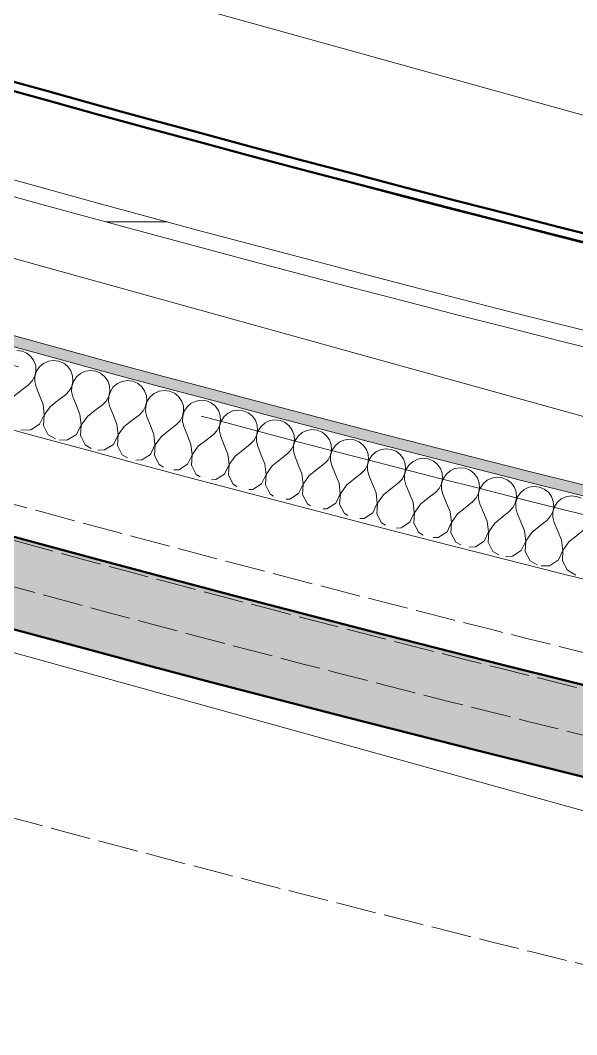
# Model space of a CAD drawing. Header units: millimetres. Extents: x -89663 to 74273, y -103666 to 18539.
# Drawn here: x -34183 to -33561, y -71509 to -70374 of the extents above; entities that cross this region are included whole.
import ezdxf
from ezdxf.enums import TextEntityAlignment as Align

# ---------------------------------------------------------------- set-up
doc = ezdxf.new("R2010")
doc.units = ezdxf.units.MM
doc.header["$MEASUREMENT"] = 0
doc.linetypes.add('Double Dashed', pattern=[1093.611073, 529.166651, -211.666656, 141.111112, -211.666656])
doc.linetypes.add('Hidden Line', pattern=[55, 45, -10])
for name, color, linetype in [('A-20-M_Floor_Slab', 7, 'Continuous'), ('A-25-M_Wall_Ext', 7, 'Continuous'), ('New_A-05-M_Gross_Int_WC_s', 7, 'Continuous'), ('New_A-15-MG_Structural_Grid_Phase_2', 7, 'Continuous'), ('New_A-25-M_Wall_Ext', 7, 'Continuous'), ('New_A-25-M_Wall_Int', 7, 'Continuous'), ('New_A-35-M_FFE_Sanitary', 7, 'Continuous'), ('New_A-40-M_Soft_Landscaping_P2', 7, 'Continuous')]:
    doc.layers.add(name, color=color, linetype=linetype)
for name, color, linetype, lineweight in [('A-20-M_Floor_Slab_Pen_No__89', 8, 'Continuous', 20), ('A-25-M_Wall_Ext_Pen_No__87', 8, 'Continuous', 20), ('New_A-25-M_Wall_Ext_Pen_No__87', 8, 'Continuous', 20), ('New_A-25-M_Wall_Int_Pen_No__193', 7, 'Continuous', 18), ('New_A-40-M_Soft_Landscaping_P2_Pen_No__150', 7, 'Continuous', 0), ('New_ArchiCAD Zone Stamps_Pen_No__6', 7, 'Continuous', 35)]:
    doc.layers.add(name, color=color, linetype=linetype, lineweight=lineweight)
for name, color, linetype, lineweight, true_color in [('New_A-05-M_Gross_Int_WC_s_Pen_No__74', 7, 'Continuous', 20, 0x606060), ('New_A-15-MG_Structural_Grid_Phase_2_Pen_No__222', 7, 'Continuous', 13, 0x65af33), ('New_A-25-M_Wall_Ext_Pen_No__107', 7, 'Continuous', 15, 0xa6a6a6), ('New_A-25-M_Wall_Ext_Pen_No__27', 7, 'Continuous', 50, 0x2a2a2a), ('New_A-25-M_Wall_Int_Pen_No__107', 7, 'Continuous', 15, 0xa6a6a6), ('New_A-25-M_Wall_Int_Pen_No__149', 7, 'Continuous', 0, 0x2a2a2a), ('New_A-35-M_FFE_Sanitary_Pen_No__211', 7, 'Continuous', 13, 0xebf6ff), ('New_A-35-M_FFE_Sanitary_Pen_No__27', 7, 'Continuous', 50, 0x2a2a2a)]:
    doc.layers.add(name, color=color, linetype=linetype, lineweight=lineweight, true_color=true_color)
doc.styles.add('GENERATED_STYLE_1', font='')
doc.styles.add('GENERATED_STYLE_3', font='')
doc.styles.add('GENERATED_STYLE_4', font='')
doc.styles.get('GENERATED_STYLE_1').set_extended_font_data('Arial', bold=True)
doc.styles.get('GENERATED_STYLE_3').set_extended_font_data('Arial')
doc.styles.get('GENERATED_STYLE_4').set_extended_font_data('Swis721 BT')

# ---------------------------------------------------------------- blocks, each defined once
blk = doc.blocks.new('Female WC_INB 0163_41_1', base_point=(-32279.5, -69544.5))
at = {"layer": 'New_A-05-M_Gross_Int_WC_s_Pen_No__74', "linetype": 'Continuous'}
blk.add_arc((-26783.8, -43782.5), 27679.9, 246.44054, 262.17938, dxfattribs=at)
at = {"layer": 'New_ArchiCAD Zone Stamps_Pen_No__6'}
for tag, height, style, p in [('ROOM_NAME', 250, 'GENERATED_STYLE_1', (-32667.2, -68179)), ('zoneNameLine2', 250, 'GENERATED_STYLE_1', (-32855.7, -68611.2)), ('ROOM_NUMBER', 200, 'GENERATED_STYLE_3', (-33044.1, -69031.9)), ('measuredAreaCode', 200, 'GENERATED_STYLE_3', (-33201.1, -69392)), ('ROOM_HOLES_PRM', 200, 'GENERATED_STYLE_3', (-32893.7, -69526)), ('DUMMY_649', 200, 'GENERATED_STYLE_3', (-32404.4, -69739.4)), ('DUMMY_650', 133.3, 'GENERATED_STYLE_3', (-32125.1, -69845.9))]:
    blk.add_attdef(tag, text='', height=height, rotation=336.4404, dxfattribs=dict(at, style=style)).set_placement(p, align=Align.TOP_LEFT)
blk = doc.blocks.new('Mesh_33_1', base_point=(-40933.1, -67038.1))
at = {"layer": 'New_A-40-M_Soft_Landscaping_P2_Pen_No__150', "linetype": 'Continuous', "flags": 128}
blk.add_lwpolyline([(-40933.1, -67038.1, 0.320491), (-40900.8, -69852.7, 0.075053), (-37194.7, -72335.5, 0.135492), (-17580.9, -76160.2), (-17996, -70643, -0.183873), (-38079.9, -69688.1, -0.169448), (-40869.9, -67158.8, -0.091733)], format="xyb", close=True, dxfattribs=at)
blk = doc.blocks.new('Mesh_34_1', base_point=(-38055.1, -69698.9))
at = {"layer": 'New_A-40-M_Soft_Landscaping_P2_Pen_No__150', "linetype": 'Continuous', "flags": 128}
blk.add_lwpolyline([(-38055.1, -69698.9, -0.169694), (-40869.9, -67158.8, 0.334983), (-40169.4, -69895, 0.065126), (-36684.4, -71850.8, 0.165018), (-17774.3, -73560), (-17996, -70643, -0.183626)], format="xyb", close=True, dxfattribs=at)
blk = doc.blocks.new('Slab_71_1', base_point=(-38011.1, -70020.7))
at = {"layer": 'A-20-M_Floor_Slab_Pen_No__89', "linetype": 'Continuous', "flags": 128}
blk.add_lwpolyline([(-38011.1, -70020.7), (-37706.8, -69326.8), (-30776.4, -71251.7), (-30890.3, -71998.5)], close=True, dxfattribs=at)
blk = doc.blocks.new('Slab_72_1', base_point=(-37706.8, -69326.8))
at = {"layer": 'A-20-M_Floor_Slab_Pen_No__89', "linetype": 'Continuous', "flags": 128}
blk.add_lwpolyline([(-37706.8, -69326.8), (-37838.6, -69627.5), (-30825.7, -71575.3), (-30776.4, -71251.7)], close=True, dxfattribs=at)
blk = doc.blocks.new('Wall_53_1', base_point=(-38176, -69536.6))
at = {"layer": 'New_A-25-M_Wall_Ext_Pen_No__107', "linetype": 'Continuous', "lineweight": 0, "true_color": 0x535353}
blk.add_hatch(color=251, dxfattribs=at).paths.add_polyline_path([(-38176, -69536.6), (-38217.5, -69627.6, 0.177017), (-18856.6, -70909.4), (-18870.6, -70861.5), (-18884.7, -70813.4, -0.177006)])
at = {"layer": 'New_A-25-M_Wall_Ext_Pen_No__27', "linetype": 'Continuous'}
for radius, start in [(28161.8, 246.13805), (28261.8, 246.13561)]:
    blk.add_arc((-26783.5, -43782), radius, start, 286.28897, dxfattribs=at)
blk = doc.blocks.new('Wall_55_1', base_point=(-38175.9, -69536.5))
at = {"layer": 'New_A-25-M_Wall_Ext_Pen_No__87', "linetype": 'Hidden Line'}
for radius in [28161.8, 28211.8]:
    blk.add_arc((-26758.9, -43792.8), radius, 246.08329, 336.44041, dxfattribs=at)
blk = doc.blocks.new('Wall_93_1', base_point=(-37848.3, -69154.4))
at = {"layer": 'New_A-35-M_FFE_Sanitary_Pen_No__211', "linetype": 'Continuous'}
h = blk.add_hatch(dxfattribs=at)
h.set_pattern_fill('Plaster_0001', color=256, style=0, pattern_type=2)
h.set_pattern_definition([(164.31925, (0, 0), (46.81334, 166.75884), [0, -100]), (164.31925, (-71.55, -69.87), (46.81334, 166.75884), [0, -100])])
h.paths.add_polyline_path([(-37844.3, -69145.2), (-37848.3, -69154.4, 0.068547), (-30550.5, -71208.5), (-30549.2, -71198.5, -0.068546)])
at = {"layer": 'New_A-35-M_FFE_Sanitary_Pen_No__27', "linetype": 'Continuous'}
for radius, end in [(27770, 262.12216), (27780, 262.12234)]:
    blk.add_arc((-26743, -43690.6), radius, 246.43702, end, dxfattribs=at)
blk = doc.blocks.new('*X512')
at = {"layer": 'New_A-25-M_Wall_Int_Pen_No__107', "linetype": 'Continuous'}
for p, q in [((-34187.4, -70743.7), (-34181.5, -70744.5)), ((-34181.5, -70744.5), (-34176.1, -70746.8)), ((-34176.1, -70746.8), (-34171.5, -70750.5)), ((-34171.5, -70750.5), (-34168.2, -70755.4)), ((-34168.2, -70755.4), (-34166.2, -70760.9)), ((-34166.2, -70760.9), (-34165.9, -70766.8)), ((-34161.9, -70762.1), (-34157.4, -70758.3)), ((-34157.4, -70758.3), (-34152, -70755.9)), ((-34152, -70755.9), (-34146.2, -70755)), ((-34146.2, -70755), (-34140.3, -70755.7)), ((-34140.3, -70755.7), (-34134.9, -70758.1)), ((-34134.9, -70758.1), (-34130.3, -70761.8)), ((-34167.2, -70772.6), (-34170, -70777.8)), ((-34165.9, -70766.8), (-34167.2, -70772.6)), ((-34167.2, -70778.6), (-34167, -70772.7)), ((-34167, -70772.7), (-34165.2, -70767)), ((-34165.2, -70767), (-34161.9, -70762.1)), ((-34130.3, -70761.8), (-34126.9, -70766.6)), ((-34126.9, -70766.6), (-34125, -70772.2)), ((-34125, -70772.2), (-34124.6, -70778.1)), ((-34120.6, -70773.4), (-34116.1, -70769.6)), ((-34116.1, -70769.6), (-34110.7, -70767.1)), ((-34110.7, -70767.1), (-34104.9, -70766.2)), ((-34104.9, -70766.2), (-34099.1, -70767)), ((-34099.1, -70767), (-34093.6, -70769.3)), ((-34093.6, -70769.3), (-34089.1, -70773)), ((-34182.5, -70788.6), (-34174.1, -70782.1)), ((-34170, -70777.8), (-34174.1, -70782.1)), ((-34165.8, -70784.3), (-34167.2, -70778.6)), ((-34125.9, -70783.9), (-34128.7, -70789.1)), ((-34126, -70789.8), (-34125.7, -70783.9)), ((-34124.6, -70778.1), (-34125.9, -70783.9)), ((-34125.7, -70783.9), (-34123.9, -70778.3)), ((-34123.9, -70778.3), (-34120.6, -70773.4)), ((-34089.1, -70773), (-34085.7, -70777.8)), ((-34085.7, -70777.8), (-34083.7, -70783.4)), ((-34083.7, -70783.4), (-34083.4, -70789.3)), ((-34079.4, -70784.6), (-34074.9, -70780.7)), ((-34074.9, -70780.7), (-34069.5, -70778.3)), ((-34069.5, -70778.3), (-34063.7, -70777.4)), ((-34063.7, -70777.4), (-34057.8, -70778.1)), ((-34057.8, -70778.1), (-34052.4, -70780.4)), ((-34052.4, -70780.4), (-34047.8, -70784.1)), ((-34047.8, -70784.1), (-34044.4, -70788.9)), ((-34191, -70795.2), (-34182.5, -70788.6)), ((-34161.9, -70794.3), (-34165.8, -70784.3)), ((-34158, -70804.2), (-34161.9, -70794.3)), ((-34141.3, -70799.9), (-34132.8, -70793.3)), ((-34128.7, -70789.1), (-34132.8, -70793.3)), ((-34124.6, -70795.6), (-34126, -70789.8)), ((-34120.6, -70805.5), (-34124.6, -70795.6)), ((-34084.6, -70795.1), (-34087.4, -70800.3)), ((-34084.7, -70801), (-34084.5, -70795.1)), ((-34083.4, -70789.3), (-34084.6, -70795.1)), ((-34084.5, -70795.1), (-34082.6, -70789.5)), ((-34082.6, -70789.5), (-34079.4, -70784.6)), ((-34044.4, -70788.9), (-34042.4, -70794.5)), ((-34042.4, -70794.5), (-34042.1, -70800.4)), ((-34038.1, -70795.7), (-34033.6, -70791.8)), ((-34033.6, -70791.8), (-34028.2, -70789.4)), ((-34028.2, -70789.4), (-34022.4, -70788.5)), ((-34022.4, -70788.5), (-34016.5, -70789.2)), ((-34016.5, -70789.2), (-34011.1, -70791.5)), ((-34011.1, -70791.5), (-34006.5, -70795.2)), ((-34006.5, -70795.2), (-34003.1, -70800)), ((-34158, -70804.2), (-34156.8, -70815.9)), ((-34156.6, -70815.9), (-34149.7, -70806.5)), ((-34149.7, -70806.5), (-34141.3, -70799.9)), ((-34116.7, -70815.5), (-34120.6, -70805.5)), ((-34100, -70811.1), (-34091.5, -70804.5)), ((-34087.4, -70800.3), (-34091.5, -70804.5)), ((-34083.3, -70806.8), (-34084.7, -70801)), ((-34079.3, -70816.7), (-34083.3, -70806.8)), ((-34043.3, -70806.2), (-34046.1, -70811.4)), ((-34043.4, -70812.1), (-34043.2, -70806.2)), ((-34042.1, -70800.4), (-34043.3, -70806.2)), ((-34043.2, -70806.2), (-34041.4, -70800.6)), ((-34041.4, -70800.6), (-34038.1, -70795.7)), ((-34003.1, -70800), (-34001.1, -70805.6)), ((-34001.1, -70805.6), (-34000.8, -70811.5)), ((-34000, -70811.7), (-33996.8, -70806.7)), ((-33996.8, -70806.7), (-33992.3, -70802.9)), ((-33992.3, -70802.9), (-33986.9, -70800.4)), ((-33986.9, -70800.4), (-33981.1, -70799.5)), ((-33981.1, -70799.5), (-33975.3, -70800.2)), ((-33975.3, -70800.2), (-33969.8, -70802.5)), ((-33969.8, -70802.5), (-33965.2, -70806.2)), ((-33965.2, -70806.2), (-33961.8, -70811)), ((-34156.8, -70815.9), (-34161.9, -70826.4)), ((-34157.6, -70827.6), (-34156.6, -70815.9)), ((-34116.7, -70815.5), (-34115.5, -70827.1)), ((-34115.3, -70827.2), (-34108.4, -70817.7)), ((-34108.4, -70817.7), (-34100, -70811.1)), ((-34075.3, -70826.7), (-34079.3, -70816.7)), ((-34058.6, -70822.3), (-34050.2, -70815.7)), ((-34046.1, -70811.4), (-34050.2, -70815.7)), ((-34041.9, -70817.9), (-34043.4, -70812.1)), ((-34038, -70827.8), (-34041.9, -70817.9)), ((-34002, -70817.3), (-34004.8, -70822.5)), ((-34000.8, -70811.5), (-34002, -70817.3)), ((-34002, -70823.2), (-34001.8, -70817.3)), ((-34001.8, -70817.3), (-34000, -70811.7)), ((-33961.8, -70811), (-33959.8, -70816.6)), ((-33959.8, -70816.6), (-33959.4, -70822.5)), ((-33958.7, -70822.7), (-33955.5, -70817.7)), ((-33955.5, -70817.7), (-33951, -70813.9)), ((-33951, -70813.9), (-33945.6, -70811.4)), ((-33945.6, -70811.4), (-33939.8, -70810.5)), ((-33939.8, -70810.5), (-33934, -70811.2)), ((-33934, -70811.2), (-33928.5, -70813.5)), ((-33928.5, -70813.5), (-33923.9, -70817.1)), ((-33923.9, -70817.1), (-33920.5, -70821.9)), ((-34161.9, -70826.4), (-34171.8, -70832.7)), ((-34152.2, -70838), (-34157.6, -70827.6)), ((-34115.5, -70827.1), (-34120.6, -70837.7)), ((-34116.2, -70838.8), (-34115.3, -70827.2)), ((-34075.3, -70826.7), (-34074.1, -70838.3)), ((-34074, -70838.3), (-34067.1, -70828.9)), ((-34067.1, -70828.9), (-34058.6, -70822.3)), ((-34034, -70837.8), (-34038, -70827.8)), ((-34017.3, -70833.4), (-34008.9, -70826.7)), ((-34004.8, -70822.5), (-34008.9, -70826.7)), ((-34000.6, -70828.9), (-34002, -70823.2)), ((-33996.6, -70838.9), (-34000.6, -70828.9)), ((-33960.7, -70828.3), (-33963.5, -70833.5)), ((-33959.4, -70822.5), (-33960.7, -70828.3)), ((-33960.7, -70834.2), (-33960.5, -70828.3)), ((-33960.5, -70828.3), (-33958.7, -70822.7)), ((-33920.5, -70821.9), (-33918.5, -70827.5)), ((-33918.5, -70827.5), (-33918.1, -70833.4)), ((-33917.4, -70833.6), (-33914.1, -70828.7)), ((-33914.1, -70828.7), (-33909.7, -70824.8)), ((-33909.7, -70824.8), (-33904.3, -70822.3)), ((-33904.3, -70822.3), (-33898.5, -70821.4)), ((-33898.5, -70821.4), (-33892.6, -70822.1)), ((-33892.6, -70822.1), (-33887.2, -70824.3)), ((-33887.2, -70824.3), (-33882.6, -70828)), ((-33882.6, -70828), (-33879.2, -70832.8)), ((-34171.8, -70832.7), (-34182.7, -70832.8)), ((-34144.2, -70842.8), (-34152.2, -70838)), ((-34120.6, -70837.7), (-34130.5, -70843.9)), ((-34110.8, -70849.3), (-34116.2, -70838.8)), ((-34074.1, -70838.3), (-34079.2, -70848.8)), ((-34074.9, -70850), (-34074, -70838.3)), ((-34034, -70837.8), (-34032.8, -70849.4)), ((-34032.6, -70849.5), (-34025.7, -70840)), ((-34025.7, -70840), (-34017.3, -70833.4)), ((-33992.6, -70848.8), (-33996.6, -70838.9)), ((-33975.9, -70844.4), (-33967.5, -70837.7)), ((-33963.5, -70833.5), (-33967.5, -70837.7)), ((-33959.3, -70839.9), (-33960.7, -70834.2)), ((-33955.3, -70849.9), (-33959.3, -70839.9)), ((-33919.3, -70839.2), (-33922.1, -70844.4)), ((-33919.4, -70845.1), (-33919.2, -70839.2)), ((-33918.1, -70833.4), (-33919.3, -70839.2)), ((-33919.2, -70839.2), (-33917.4, -70833.6)), ((-33879.2, -70832.8), (-33877.2, -70838.4)), ((-33877.2, -70838.4), (-33876.8, -70844.3)), ((-33876, -70844.5), (-33872.8, -70839.5)), ((-33872.8, -70839.5), (-33868.3, -70835.7)), ((-33868.3, -70835.7), (-33863, -70833.2)), ((-33863, -70833.2), (-33857.2, -70832.2)), ((-33857.2, -70832.2), (-33851.3, -70832.9)), ((-33851.3, -70832.9), (-33845.9, -70835.2)), ((-33845.9, -70835.2), (-33841.2, -70838.8)), ((-33841.2, -70838.8), (-33837.8, -70843.6)), ((-34130.5, -70843.9), (-34139.6, -70844)), ((-34104.1, -70853.3), (-34110.8, -70849.3)), ((-34079.2, -70848.8), (-34089.1, -70855.1)), ((-34069.5, -70860.4), (-34074.9, -70850)), ((-34032.8, -70849.4), (-34037.8, -70860)), ((-34033.5, -70861.1), (-34032.6, -70849.5)), ((-33992.6, -70848.8), (-33991.4, -70860.5)), ((-33991.2, -70860.5), (-33984.4, -70851)), ((-33984.4, -70851), (-33975.9, -70844.4)), ((-33951.3, -70859.8), (-33955.3, -70849.9)), ((-33934.6, -70855.3), (-33926.2, -70848.7)), ((-33922.1, -70844.4), (-33926.2, -70848.7)), ((-33917.9, -70850.9), (-33919.4, -70845.1)), ((-33913.9, -70860.8), (-33917.9, -70850.9)), ((-33878, -70850.1), (-33880.7, -70855.3)), ((-33876.8, -70844.3), (-33878, -70850.1)), ((-33878, -70856), (-33877.8, -70850.1)), ((-33877.8, -70850.1), (-33876, -70844.5)), ((-33837.8, -70843.6), (-33835.8, -70849.2)), ((-33835.8, -70849.2), (-33835.4, -70855.1)), ((-33834.7, -70855.3), (-33831.4, -70850.3)), ((-33831.4, -70850.3), (-33827, -70846.5)), ((-33827, -70846.5), (-33821.6, -70844)), ((-33821.6, -70844), (-33815.8, -70843)), ((-33815.8, -70843), (-33810, -70843.7)), ((-33810, -70843.7), (-33804.5, -70845.9)), ((-33804.5, -70845.9), (-33799.9, -70849.6)), ((-33799.9, -70849.6), (-33796.4, -70854.4)), ((-34089.1, -70855.1), (-34096.8, -70855.2)), ((-34063.7, -70863.9), (-34069.5, -70860.4)), ((-34037.8, -70860), (-34047.7, -70866.3)), ((-34028.1, -70871.5), (-34033.5, -70861.1)), ((-33991.4, -70860.5), (-33996.4, -70871)), ((-33992.1, -70872.2), (-33991.2, -70860.5)), ((-33951.3, -70859.8), (-33950, -70871.4)), ((-33949.8, -70871.5), (-33943, -70862)), ((-33943, -70862), (-33934.6, -70855.3)), ((-33909.9, -70870.7), (-33913.9, -70860.8)), ((-33893.2, -70866.2), (-33884.8, -70859.6)), ((-33880.7, -70855.3), (-33884.8, -70859.6)), ((-33876.5, -70861.8), (-33878, -70856)), ((-33872.5, -70871.7), (-33876.5, -70861.8)), ((-33836.6, -70860.9), (-33839.3, -70866.1)), ((-33835.4, -70855.1), (-33836.6, -70860.9)), ((-33836.6, -70866.8), (-33836.4, -70860.9)), ((-33836.4, -70860.9), (-33834.7, -70855.3)), ((-33796.4, -70854.4), (-33794.4, -70859.9)), ((-33794.4, -70859.9), (-33794, -70865.8)), ((-33793.3, -70866), (-33790.1, -70861.1)), ((-33790.1, -70861.1), (-33785.6, -70857.2)), ((-33785.6, -70857.2), (-33780.3, -70854.7)), ((-33780.3, -70854.7), (-33774.4, -70853.7)), ((-33774.4, -70853.7), (-33768.6, -70854.4)), ((-33768.6, -70854.4), (-33763.1, -70856.6)), ((-33763.1, -70856.6), (-33758.5, -70860.3)), ((-33758.5, -70860.3), (-33755, -70865.1)), ((-34047.7, -70866.3), (-34054.2, -70866.4)), ((-34023.1, -70874.5), (-34028.1, -70871.5)), ((-33996.4, -70871), (-34006.3, -70877.3)), ((-33986.7, -70882.6), (-33992.1, -70872.2)), ((-33950, -70871.4), (-33955, -70882)), ((-33950.7, -70883.2), (-33949.8, -70871.5)), ((-33909.9, -70870.7), (-33908.6, -70882.4)), ((-33908.4, -70882.4), (-33901.6, -70872.9)), ((-33901.6, -70872.9), (-33893.2, -70866.2)), ((-33868.4, -70881.6), (-33872.5, -70871.7)), ((-33851.8, -70877.1), (-33843.4, -70870.4)), ((-33839.3, -70866.1), (-33843.4, -70870.4)), ((-33835.1, -70872.6), (-33836.6, -70866.8)), ((-33831.1, -70882.5), (-33835.1, -70872.6)), ((-33795.2, -70871.6), (-33797.9, -70876.9)), ((-33794, -70865.8), (-33795.2, -70871.6)), ((-33795.2, -70877.6), (-33795, -70871.7)), ((-33795, -70871.7), (-33793.3, -70866)), ((-33755, -70865.1), (-33753, -70870.6)), ((-33753, -70870.6), (-33752.6, -70876.5)), ((-33751.9, -70876.7), (-33748.7, -70871.8)), ((-33748.7, -70871.8), (-33744.2, -70867.9)), ((-33744.2, -70867.9), (-33738.9, -70865.3)), ((-33738.9, -70865.3), (-33733.1, -70864.4)), ((-33733.1, -70864.4), (-33727.2, -70865)), ((-33727.2, -70865), (-33721.7, -70867.3)), ((-33721.7, -70867.3), (-33717.1, -70870.9)), ((-33717.1, -70870.9), (-33713.6, -70875.7)), ((-33697.5, -70875.9), (-33691.7, -70875)), ((-33691.7, -70875), (-33685.8, -70875.6)), ((-34006.3, -70877.3), (-34011.8, -70877.4)), ((-33982.3, -70885.1), (-33986.7, -70882.6)), ((-33955, -70882), (-33964.9, -70888.3)), ((-33945.2, -70893.5), (-33950.7, -70883.2)), ((-33908.6, -70882.4), (-33913.6, -70892.9)), ((-33909.2, -70894.1), (-33908.4, -70882.4)), ((-33868.4, -70881.6), (-33867.2, -70893.2)), ((-33867, -70893.3), (-33860.2, -70883.7)), ((-33860.2, -70883.7), (-33851.8, -70877.1)), ((-33827, -70892.4), (-33831.1, -70882.5)), ((-33810.4, -70887.8), (-33802, -70881.2)), ((-33797.9, -70876.9), (-33802, -70881.2)), ((-33793.7, -70883.3), (-33795.2, -70877.6)), ((-33789.7, -70893.2), (-33793.7, -70883.3)), ((-33753.8, -70882.3), (-33756.5, -70887.6)), ((-33752.6, -70876.5), (-33753.8, -70882.3)), ((-33753.8, -70888.3), (-33753.6, -70882.4)), ((-33753.6, -70882.4), (-33751.9, -70876.7)), ((-33713.6, -70875.7), (-33711.6, -70881.2)), ((-33711.6, -70881.2), (-33711.2, -70887.1)), ((-33710.5, -70887.3), (-33707.2, -70882.4)), ((-33707.2, -70882.4), (-33702.8, -70878.5)), ((-33702.8, -70878.5), (-33697.5, -70875.9)), ((-33685.8, -70875.6), (-33680.3, -70877.8)), ((-33680.3, -70877.8), (-33675.7, -70881.5)), ((-33675.7, -70881.5), (-33672.2, -70886.3)), ((-33672.2, -70886.3), (-33670.2, -70891.8)), ((-33656.1, -70886.5), (-33650.2, -70885.5)), ((-33650.2, -70885.5), (-33644.4, -70886.1)), ((-33644.4, -70886.1), (-33638.9, -70888.4)), ((-33964.9, -70888.3), (-33969.7, -70888.4)), ((-33941.3, -70895.9), (-33945.2, -70893.5)), ((-33913.6, -70892.9), (-33923.5, -70899.3)), ((-33903.8, -70904.5), (-33909.2, -70894.1)), ((-33867.2, -70893.2), (-33872.2, -70903.8)), ((-33867.8, -70905), (-33867, -70893.3)), ((-33827, -70892.4), (-33825.7, -70904)), ((-33825.5, -70904.1), (-33818.7, -70894.5)), ((-33818.7, -70894.5), (-33810.4, -70887.8)), ((-33785.6, -70903.1), (-33789.7, -70893.2)), ((-33768.9, -70898.6), (-33760.6, -70891.9)), ((-33756.5, -70887.6), (-33760.6, -70891.9)), ((-33752.3, -70894), (-33753.8, -70888.3)), ((-33748.2, -70903.9), (-33752.3, -70894)), ((-33712.4, -70892.9), (-33715.1, -70898.2)), ((-33711.2, -70887.1), (-33712.4, -70892.9)), ((-33712.3, -70898.9), (-33712.2, -70893)), ((-33712.2, -70893), (-33710.5, -70887.3)), ((-33669.7, -70897.7), (-33670.9, -70903.5)), ((-33670.2, -70891.8), (-33669.7, -70897.7)), ((-33669, -70897.9), (-33665.8, -70892.9)), ((-33665.8, -70892.9), (-33661.4, -70889)), ((-33661.4, -70889), (-33656.1, -70886.5)), ((-33638.9, -70888.4), (-33634.3, -70892)), ((-33634.3, -70892), (-33630.8, -70896.8)), ((-33630.8, -70896.8), (-33628.8, -70902.3)), ((-33619.9, -70899.5), (-33614.6, -70896.9)), ((-33614.6, -70896.9), (-33608.8, -70896)), ((-33608.8, -70896), (-33602.9, -70896.6)), ((-33602.9, -70896.6), (-33597.5, -70898.8)), ((-33923.5, -70899.3), (-33927.9, -70899.4)), ((-33900.1, -70906.6), (-33903.8, -70904.5)), ((-33872.2, -70903.8), (-33882, -70910.2)), ((-33862.3, -70915.3), (-33867.8, -70905)), ((-33825.7, -70904), (-33830.7, -70914.6)), ((-33826.3, -70915.7), (-33825.5, -70904.1)), ((-33785.6, -70903.1), (-33784.2, -70914.7)), ((-33784.1, -70914.8), (-33777.3, -70905.3)), ((-33777.3, -70905.3), (-33768.9, -70898.6)), ((-33744.1, -70913.8), (-33748.2, -70903.9)), ((-33727.5, -70909.2), (-33719.1, -70902.5)), ((-33715.1, -70898.2), (-33719.1, -70902.5)), ((-33710.8, -70904.6), (-33712.3, -70898.9)), ((-33706.7, -70914.5), (-33710.8, -70904.6)), ((-33673.6, -70908.7), (-33677.7, -70913.1)), ((-33670.9, -70903.5), (-33673.6, -70908.7)), ((-33670.9, -70909.4), (-33670.8, -70903.5)), ((-33670.8, -70903.5), (-33669, -70897.9)), ((-33628.3, -70908.2), (-33629.5, -70914)), ((-33629.3, -70914), (-33627.6, -70908.4)), ((-33628.8, -70902.3), (-33628.3, -70908.2)), ((-33627.6, -70908.4), (-33624.4, -70903.4)), ((-33624.4, -70903.4), (-33619.9, -70899.5)), ((-33597.5, -70898.8), (-33592.8, -70902.4)), ((-33592.8, -70902.4), (-33589.3, -70907.2)), ((-33589.3, -70907.2), (-33587.3, -70912.7)), ((-33578.5, -70909.9), (-33573.2, -70907.4)), ((-33573.2, -70907.4), (-33567.4, -70906.4)), ((-33567.4, -70906.4), (-33561.5, -70907)), ((-33561.5, -70907), (-33556, -70909.2)), ((-33882, -70910.2), (-33886.2, -70910.3)), ((-33858.7, -70917.5), (-33862.3, -70915.3)), ((-33830.7, -70914.6), (-33840.5, -70921)), ((-33820.9, -70926.1), (-33826.3, -70915.7)), ((-33784.2, -70914.7), (-33789.2, -70925.3)), ((-33784.8, -70926.5), (-33784.1, -70914.8)), ((-33744.1, -70913.8), (-33742.8, -70925.4)), ((-33742.6, -70925.5), (-33735.8, -70915.9)), ((-33735.8, -70915.9), (-33727.5, -70909.2)), ((-33702.6, -70924.4), (-33706.7, -70914.5)), ((-33694.3, -70926.5), (-33686, -70919.8)), ((-33686, -70919.8), (-33677.7, -70913.1)), ((-33669.4, -70915.2), (-33670.9, -70909.4)), ((-33665.3, -70925), (-33669.4, -70915.2)), ((-33632.2, -70919.2), (-33636.2, -70923.6)), ((-33629.5, -70914), (-33632.2, -70919.2)), ((-33629.4, -70919.9), (-33629.3, -70914)), ((-33627.9, -70925.7), (-33629.4, -70919.9)), ((-33586.8, -70918.6), (-33588, -70924.4)), ((-33587.8, -70924.5), (-33586.1, -70918.8)), ((-33587.3, -70912.7), (-33586.8, -70918.6)), ((-33586.1, -70918.8), (-33582.9, -70913.8)), ((-33582.9, -70913.8), (-33578.5, -70909.9)), ((-33840.5, -70921), (-33844.8, -70921.1)), ((-33817, -70928.3), (-33820.9, -70926.1)), ((-33799, -70931.7), (-33803.6, -70931.9)), ((-33789.2, -70925.3), (-33799, -70931.7)), ((-33779.4, -70936.8), (-33784.8, -70926.5)), ((-33742.8, -70925.4), (-33747.7, -70936)), ((-33743.4, -70937.1), (-33742.6, -70925.5)), ((-33702.6, -70924.4), (-33701.3, -70936)), ((-33701.1, -70936.1), (-33694.3, -70926.5)), ((-33661.2, -70934.9), (-33665.3, -70925)), ((-33652.8, -70937), (-33644.5, -70930.3)), ((-33644.5, -70930.3), (-33636.2, -70923.6)), ((-33623.8, -70935.5), (-33627.9, -70925.7)), ((-33590.7, -70929.7), (-33594.7, -70934)), ((-33588, -70924.4), (-33590.7, -70929.7)), ((-33587.9, -70930.4), (-33587.8, -70924.5)), ((-33586.4, -70936.1), (-33587.9, -70930.4)), ((-33775.1, -70939.3), (-33779.4, -70936.8)), ((-33757.5, -70942.4), (-33762.6, -70942.6)), ((-33747.7, -70936), (-33757.5, -70942.4)), ((-33737.8, -70947.5), (-33743.4, -70937.1)), ((-33701.3, -70936), (-33706.2, -70946.6)), ((-33701.8, -70947.8), (-33701.1, -70936.1)), ((-33661.2, -70934.9), (-33659.8, -70946.6)), ((-33659.6, -70946.6), (-33652.8, -70937)), ((-33619.6, -70945.4), (-33623.8, -70935.5)), ((-33611.3, -70947.5), (-33603, -70940.8)), ((-33603, -70940.8), (-33594.7, -70934)), ((-33582.3, -70946), (-33586.4, -70936.1)), ((-33733, -70950.3), (-33737.8, -70947.5)), ((-33716, -70953.1), (-33721.8, -70953.2)), ((-33706.2, -70946.6), (-33716, -70953.1)), ((-33696.3, -70958.1), (-33701.8, -70947.8)), ((-33659.8, -70946.6), (-33664.7, -70957.2)), ((-33660.3, -70958.3), (-33659.6, -70946.6)), ((-33619.6, -70945.4), (-33618.2, -70957)), ((-33618.1, -70957.1), (-33611.3, -70947.5)), ((-33578.1, -70955.8), (-33582.3, -70946)), ((-33569.8, -70957.9), (-33561.5, -70951.1)), ((-33561.5, -70951.1), (-33553.2, -70944.4)), ((-33690.7, -70961.4), (-33696.3, -70958.1)), ((-33674.5, -70963.6), (-33681.3, -70963.8)), ((-33664.7, -70957.2), (-33674.5, -70963.6)), ((-33654.8, -70968.6), (-33660.3, -70958.3)), ((-33618.2, -70957), (-33623.2, -70967.7)), ((-33618.8, -70968.8), (-33618.1, -70957.1)), ((-33578.1, -70955.8), (-33576.7, -70967.5)), ((-33576.5, -70967.5), (-33569.8, -70957.9)), ((-33648.1, -70972.5), (-33654.8, -70968.6)), ((-33632.9, -70974.1), (-33640.9, -70974.4)), ((-33623.2, -70967.7), (-33632.9, -70974.1)), ((-33613.2, -70979.1), (-33618.8, -70968.8)), ((-33576.7, -70967.5), (-33581.6, -70978.1)), ((-33577.2, -70979.2), (-33576.5, -70967.5)), ((-33605.2, -70983.7), (-33613.2, -70979.1)), ((-33591.4, -70984.6), (-33600.8, -70984.9)), ((-33581.6, -70978.1), (-33591.4, -70984.6)), ((-33571.6, -70989.5), (-33577.2, -70979.2)), ((-33562.1, -70995), (-33571.6, -70989.5))]:
    blk.add_line(p, q, dxfattribs=at)
blk = doc.blocks.new('Wall_117_1', base_point=(-37959.5, -69407.8))
at = {"layer": 'New_A-25-M_Wall_Int_Pen_No__107', "linetype": 'Continuous'}
h = blk.add_hatch(dxfattribs=at)
h.set_pattern_fill('Plywood_0001', color=256, style=0, pattern_type=2)
h.set_pattern_definition([(0, (0, 0), (0, 200), [])])
h.paths.add_polyline_path([(-30510.1, -71307.7, -0.069282), (-37887.5, -69242.8), (-37894.7, -69259.3, 0.069282), (-30512.5, -71325.6)])
blk.add_hatch(color=256, dxfattribs=at).paths.add_polyline_path([(-37959.5, -69407.8, 0.069282), (-30534.2, -71486.1), (-30532.6, -71474.2, -0.069282), (-37954.7, -69396.8)])
at = {"layer": 'New_A-25-M_Wall_Int_Pen_No__149', "linetype": 'Continuous'}
for radius, start in [(27776.8, 246.43702), (28046.8, 246.43704)]:
    blk.add_arc((-26783.5, -43782), radius, start, 262.28997, dxfattribs=at)
at = {"layer": 'New_A-25-M_Wall_Int_Pen_No__193', "linetype": 'Continuous'}
for radius, start in [(27794.8, 246.43702), (27944.8, 246.43703), (27956.8, 246.43704)]:
    blk.add_arc((-26783.5, -43782), radius, start, 262.28997, dxfattribs=at)
at = {"layer": 'New_A-25-M_Wall_Int', "color": 250, "lineweight": 50, "true_color": 0x2a2a2a}
blk.add_blockref('*X512', (0, 0), dxfattribs=at)
blk = doc.blocks.new('Wall_231_1', base_point=(-38294.6, -69816.9))
at = {"layer": 'A-25-M_Wall_Ext_Pen_No__87', "linetype": 'Hidden Line'}
for radius, start, end in [(28130.8, 246.16287, 336.76285), (28469.8, 246.15506, 336.76093)]:
    blk.add_arc((-26785.3, -43777.2), radius, start, end, dxfattribs=at)
blk = doc.blocks.new('Standard grid marker_24')
at = {"layer": 'New_A-15-MG_Structural_Grid_Phase_2_Pen_No__222', "linetype": 'Double Dashed'}
blk.add_arc((0, 0), 27977.6, 0, 90.63597, dxfattribs=at)
at = {"layer": 'New_A-15-MG_Structural_Grid_Phase_2_Pen_No__222', "style": 'GENERATED_STYLE_4'}
blk.add_attdef('AC_MarkerText_1', text='', height=350, rotation=90.3066, dxfattribs=at).set_placement((-1326.2, 28008), align=Align.MIDDLE_CENTER)

msp = doc.modelspace()

# ---------------------------------------------------------------- block references
at = {"layer": 'A-20-M_Floor_Slab', "color": 8, "linetype": 'Continuous', "lineweight": 20}
for name, p in [('Slab_71_1', (-38011.1, -70020.7)), ('Slab_72_1', (-37706.8, -69326.8))]:
    msp.add_blockref(name, p, dxfattribs=at)
at = {"layer": 'A-25-M_Wall_Ext', "color": 250, "lineweight": 50, "true_color": 0x2a2a2a}
msp.add_blockref('Wall_231_1', (-38294.6, -69816.9), dxfattribs=at)
at = {"layer": 'New_A-05-M_Gross_Int_WC_s', "linetype": 'Continuous'}
msp.add_blockref('Female WC_INB 0163_41_1', (-32279.5, -69544.5), dxfattribs=at)
at = {"layer": 'New_A-15-MG_Structural_Grid_Phase_2', "color": 8, "linetype": 'Continuous', "lineweight": 15, "zscale": 1000, "rotation": 246.1337837427074}
msp.add_blockref('Standard grid marker_24', (-26783.5, -43781.2), dxfattribs=at)
at = {"layer": 'New_A-25-M_Wall_Ext', "color": 250, "lineweight": 50, "true_color": 0x2a2a2a}
for name, p in [('Wall_53_1', (-38176, -69536.6)), ('Wall_55_1', (-38175.9, -69536.5))]:
    msp.add_blockref(name, p, dxfattribs=at)
at = {"layer": 'New_A-25-M_Wall_Int', "color": 250, "lineweight": 50, "true_color": 0x2a2a2a}
msp.add_blockref('Wall_117_1', (-37959.5, -69407.8), dxfattribs=at)
at = {"layer": 'New_A-35-M_FFE_Sanitary', "color": 250, "lineweight": 50, "true_color": 0x2a2a2a}
msp.add_blockref('Wall_93_1', (-37848.3, -69154.4), dxfattribs=at)
at = {"layer": 'New_A-40-M_Soft_Landscaping_P2'}
for name, p in [('Mesh_33_1', (-40933.1, -67038.1)), ('Mesh_34_1', (-38055.1, -69698.9))]:
    msp.add_blockref(name, p, dxfattribs=at)

doc.saveas('drawing.dxf')
